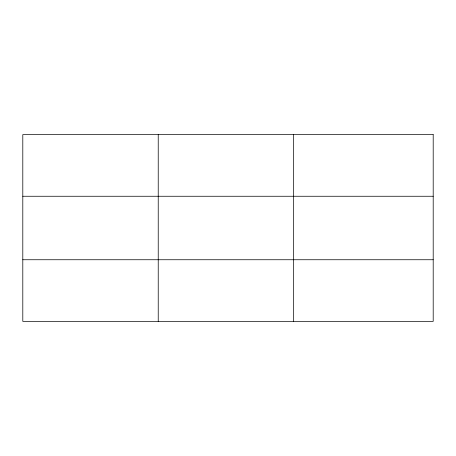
<?xml version="1.0" encoding="UTF-8"?>
<svg xmlns="http://www.w3.org/2000/svg" width="456" height="456" viewBox="0 0 456 456"><rect width="100%" height="100%" fill="white"/><g stroke="black" fill="none" stroke-linecap="round" stroke-linejoin="round"><path stroke-width="0.68" d="M158.232 321.366L158.232 134.634M293.664 321.366L293.664 134.634M22.8 196.257L433.2 196.257M22.8 259.743L433.2 259.743M433.2 134.634L433.2 321.366L22.8 321.366L22.8 134.634L433.2 134.634"/></g></svg>
